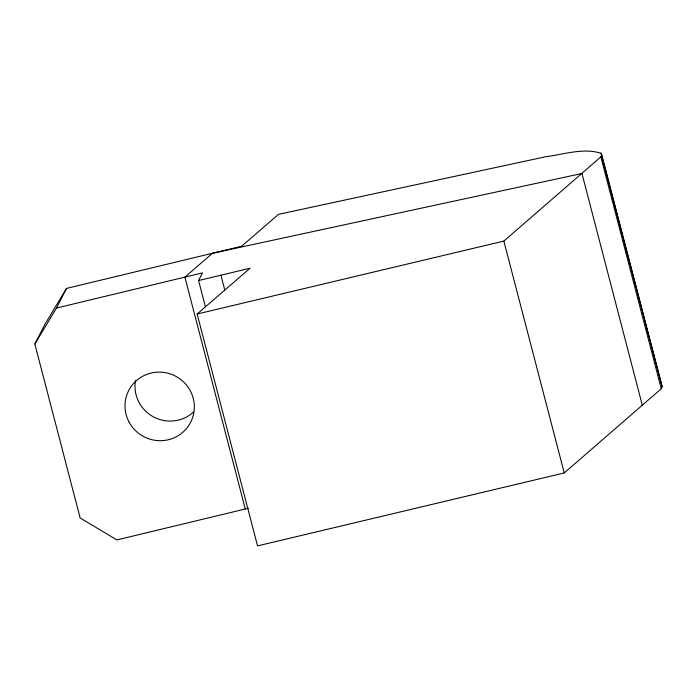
<?xml version="1.0" encoding="UTF-8"?>
<svg xmlns="http://www.w3.org/2000/svg" width="697" height="697" viewBox="0 0 697 697"><rect width="100%" height="100%" fill="white"/><g stroke="black" fill="none" stroke-linecap="round" stroke-linejoin="round"><path stroke-width="1.05" d="M601.755 154.865L662.15 386.739L661.27 388.743L564.256 472.949L257.541 545.89L197.146 314.016L503.853 241.084L600.866 156.877L601.755 154.865L601.049 153.262C583.25 147.581 563.786 154.499 545.795 156.712L278.495 214.354L241.641 246.241L66.485 288.427L44.843 324.445L34.85 344.065L80.146 517.967L116.887 539.922L248.385 508.252M34.85 344.065L56.492 308.048L66.485 288.427M205.397 306.776L198.567 280.543L202.461 272.893L56.492 308.048M197.146 314.016L250.04 268.24L198.567 280.543M662.15 386.739L601.049 153.262M600.866 156.877L661.27 388.743M642.338 405.375L581.943 173.501L212.454 253.272L184.888 277.127L245.283 509.002M503.853 241.084L564.256 472.949M220.905 275.167L224.73 289.856M193.47 412.075A34.806 34.162 27 0 1 153.218 416.728A34.806 34.162 27 0 1 135.514 380.327M129.154 422.234A34.806 34.162 27 0 0 189.192 424.839A34.806 34.162 27 0 0 160.676 372.146A34.806 34.162 27 0 0 129.154 422.234"/></g></svg>
